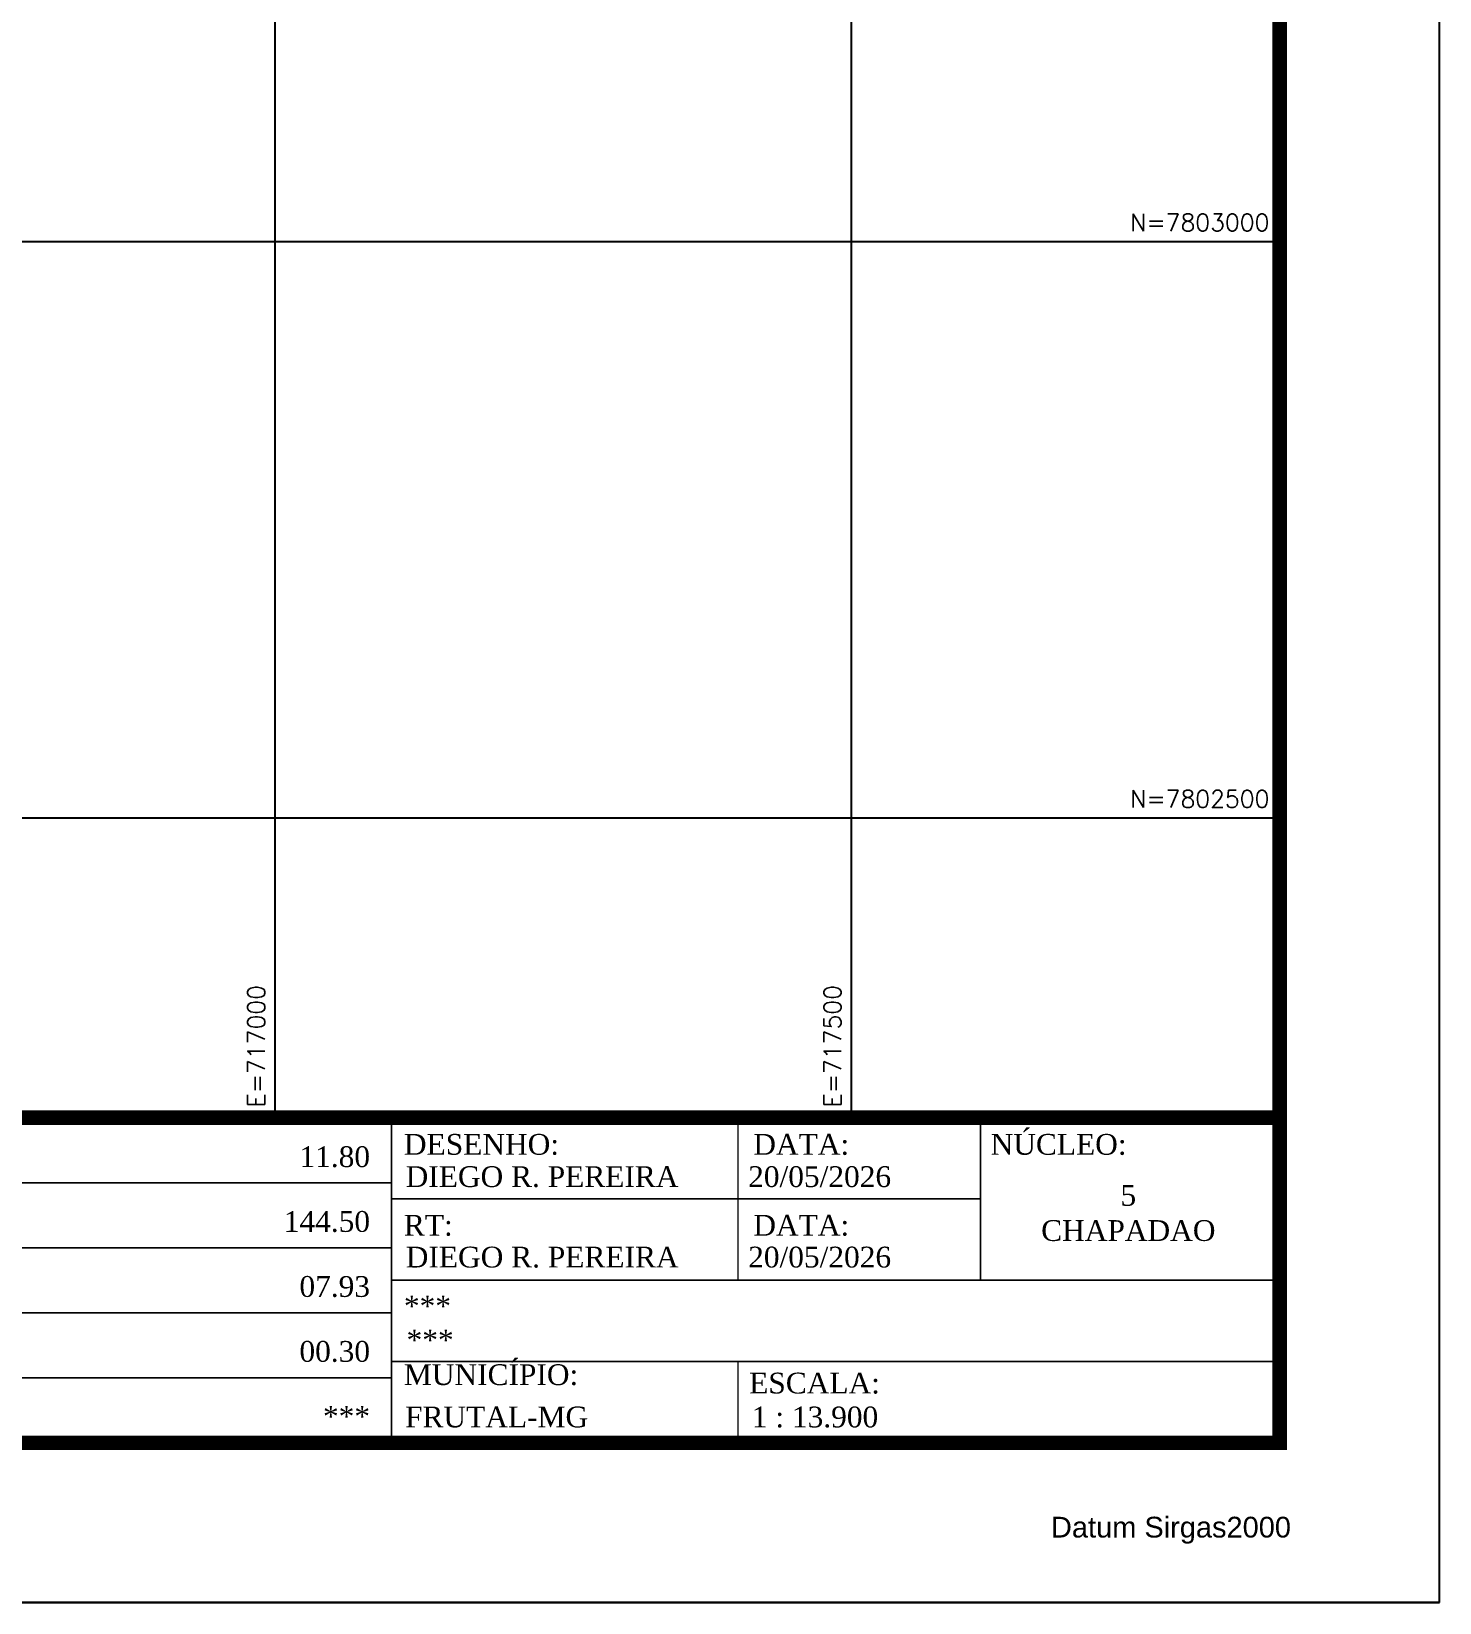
# Model space of a CAD drawing. Extents: x 715098 to 718010, y 7801819 to 7805938.
# Drawn here: x 716788 to 718010, y 7801819 to 7803182 of the extents above; entities that cross this region are included whole.
import ezdxf
from ezdxf.enums import TextEntityAlignment as Align

# ---------------------------------------------------------------- set-up
doc = ezdxf.new("R2010")
doc.units = 0
doc.linetypes.add('LIN0', pattern=[0])
doc.layers.add('MALHA', color=251, linetype='Continuous', true_color=0x505050)
for name, color, linetype in [('Margem', 5, 'Continuous'), ('texto', 7, 'Continuous'), ('TG', 7, 'LIN0')]:
    doc.layers.add(name, color=color, linetype=linetype)
doc.styles.add('AGROCAD', font='romans.shx')
doc.styles.add('AREAS', font='times.ttf')
doc.styles.add('marcelo', font='arial.ttf')

# ---------------------------------------------------------------- blocks, each defined once
blk = doc.blocks.new('coordi')
at = {"layer": 'MALHA', "linetype": 'Continuous', "style": 'AGROCAD'}
blk.add_attdef('COORDI', (6, 6), '', height=10, dxfattribs=at)
blk = doc.blocks.new('coordf')
at = {"layer": 'MALHA', "linetype": 'Continuous', "style": 'AGROCAD'}
blk.add_attdef('COORDF', text='', height=10, dxfattribs=at).set_placement((-6, 6), align=Align.RIGHT)

msp = doc.modelspace()

# ---------------------------------------------------------------- linework, layer by layer
at = {"layer": 'MALHA'}
for points in [[(717500, 7802239.9), (717500, 7803563.3)], [(717000, 7802239.9), (717000, 7803365.4)], [(716462.5, 7803000), (717871.6, 7803000)], [(715236.9, 7802500), (717871.6, 7802500)]]:
    msp.add_lwpolyline(points, dxfattribs=at)
at = {"layer": 'Margem', "color": 174, "linetype": 'LIN0', "const_width": 12.6, "flags": 128}
msp.add_lwpolyline([(715236.9, 7802239.9), (717871.6, 7802239.9), (717871.6, 7801957.9), (715236.9, 7801957.9)], close=True, dxfattribs=at)
at = {"layer": 'Margem', "color": 174, "linetype": 'LIN0', "const_width": 1.4, "flags": 128}
for points in [[(717100.7, 7802239.9), (717100.7, 7801961.4)], [(717401.5, 7802098.9), (717401.5, 7802239.9)], [(717611.9, 7802098.9), (717611.9, 7802239.9)], [(716550.6, 7802183.5), (717100.7, 7802183.5)], [(717100.7, 7802169.4), (717611.9, 7802169.4)], [(716550.6, 7802127.1), (717100.7, 7802127.1)], [(717100.7, 7802098.9), (717871.8, 7802098.9)], [(716550.6, 7802070.7), (717100.7, 7802070.7)], [(717100.7, 7802028.4), (717871.7, 7802028.4)], [(717401.5, 7802028.4), (717401.5, 7801958.6)], [(716550.6, 7802014.3), (717100.7, 7802014.3)]]:
    msp.add_lwpolyline(points, dxfattribs=at)
at = {"layer": 'TG', "color": 174, "linetype": 'LIN0'}
msp.add_line((718010.3, 7801819.3), (715098.2, 7801819.3), dxfattribs=at)
at = {"layer": 'TG', "color": 174, "linetype": 'LIN0', "flags": 128}
msp.add_lwpolyline([(718010.3, 7801819.3), (718010.3, 7805937.7), (715098.2, 7805937.7), (715098.2, 7801819.3)], close=True, dxfattribs=at)
at = {"layer": 'TG', "color": 174, "linetype": 'LIN0', "const_width": 12.6, "flags": 128}
msp.add_lwpolyline([(717871.6, 7801957.9), (717871.6, 7805799.1), (715236.9, 7805799.1), (715236.9, 7801957.9)], close=True, dxfattribs=at)

# ---------------------------------------------------------------- block references
at = {"layer": 'MALHA'}
ref = msp.add_blockref('coordf', (717871.6, 7803000), dxfattribs=dict(at, xscale=1.5, yscale=1.5, zscale=1.5))
ref.add_attrib('COORDF', 'N=7803000', dxfattribs={"height": 15, "style": 'AGROCAD'}).set_placement((717862.6, 7803009), align=Align.RIGHT)
ref = msp.add_blockref('coordf', (717871.6, 7802500), dxfattribs=dict(at, xscale=1.5, yscale=1.5, zscale=1.5))
ref.add_attrib('COORDF', 'N=7802500', dxfattribs={"height": 15, "style": 'AGROCAD'}).set_placement((717862.6, 7802509), align=Align.RIGHT)
ref = msp.add_blockref('coordi', (717000, 7802239.9), dxfattribs=dict(at, xscale=1.5, yscale=1.5, zscale=1.5, rotation=90))
ref.add_attrib('COORDI', 'E=717000', (716991, 7802248.9), dxfattribs={"height": 15, "rotation": 90, "style": 'AGROCAD'})
ref = msp.add_blockref('coordi', (717500, 7802239.9), dxfattribs=dict(at, xscale=1.5, yscale=1.5, zscale=1.5, rotation=90))
ref.add_attrib('COORDI', 'E=717500', (717491, 7802248.9), dxfattribs={"height": 15, "rotation": 90, "style": 'AGROCAD'})

# ---------------------------------------------------------------- texts
at = {"layer": 'texto', "linetype": 'Continuous', "lineweight": 9, "style": 'marcelo'}
msp.add_text('Datum Sirgas2000', height=18, dxfattribs=at).set_placement((717673.1, 7801893.7), align=Align.TOP_LEFT)
at = {"layer": 'texto', "rotation": 0.0001, "style": 'AREAS'}
for s, insert, char_height, width, attachment_point in [('{\\C7;NÚCLEO:}', (717620.7, 7802225.8), 18.027, 73.559, 1), ('11.80', (717082.2, 7802215.1), 18.03, 78.879, 3), ('{\\C7;DESENHO:}', (717111.6, 7802225.8), 18.027, 167.242, 1), ('{\\C7;DATA:}', (717414.8, 7802225.8), 18.027, 52.046, 1), ('DIEGO R. PEREIRA', (717113.1, 7802197.8), 18.027, 316.703, 1), ('20/05/2026', (717410.3, 7802197.8), 18.03, 186.432, 1), ('144.50', (717082.2, 7802158.9), 18.03, 64.537, 3), ('RT:', (717111.6, 7802155.6), 18.03, 145.035, 1), ('{\\C7;DATA:}', (717414.8, 7802155.6), 18.027, 52.046, 1), ('DIEGO R. PEREIRA', (717113.2, 7802128), 18.027, 315.595, 1), ('20/05/2026', (717410.3, 7802128), 18.03, 186.432, 1), ('07.93', (717082.2, 7802102.5), 18.03, 64.537, 3), ('***', (717111.6, 7802085.5), 18.03, 230.49, 1), ('***', (717113.9, 7802056), 18.03, 230.49, 1), ('00.30', (717082.2, 7802046.2), 18.03, 64.537, 3), ('{\\C7;MUNICÍPIO:}', (717111.6, 7802026), 18.027, 315.595, 1), ('{\\C7;ESCALA:}', (717411.2, 7802018.7), 18.027, 70.783, 1), ('***', (717082.2, 7801989.8), 18.03, 64.537, 3), ('FRUTAL-MG', (717112.6, 7801989.3), 18.03, 315.595, 1), ('1 : 13.900', (717413.5, 7801989.3), 18.03, 173.124, 1)]:
    msp.add_mtext(s, dxfattribs=dict(at, insert=insert, char_height=char_height, width=width, attachment_point=attachment_point))
at = {"layer": 'texto', "insert": (717740.2, 7802181.5), "char_height": 18.03, "width": 149.001, "attachment_point": 2, "rotation": 0.0001, "line_spacing_factor": 1.01351, "style": 'AREAS'}
msp.add_mtext('5 CHAPADAO', dxfattribs=at)

doc.saveas('drawing.dxf')
